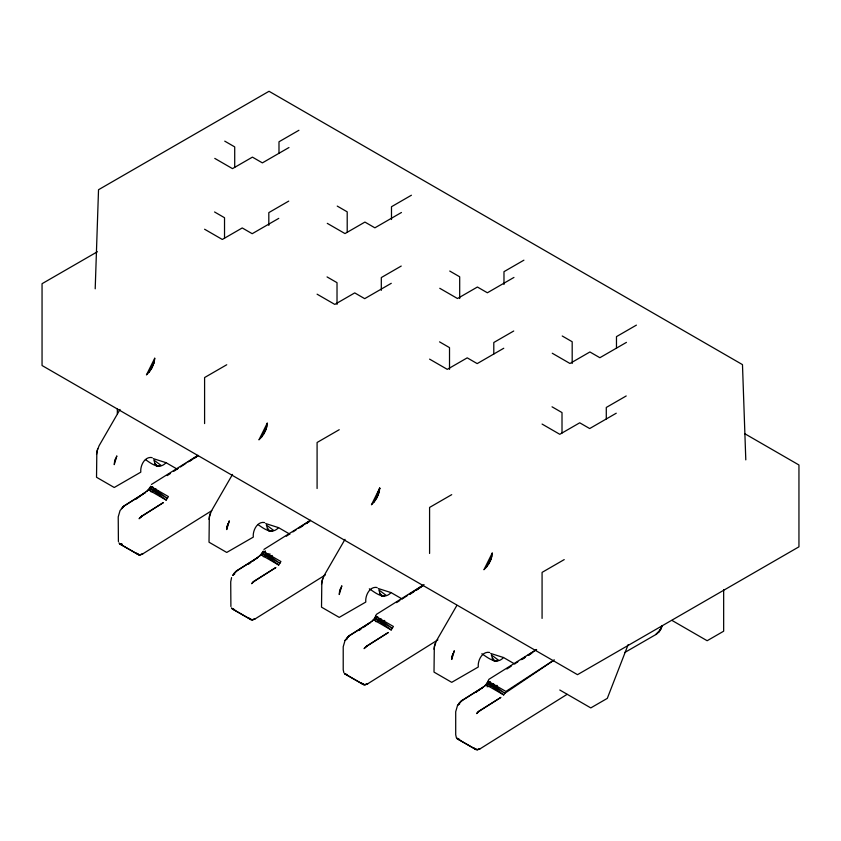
<?xml version="1.0" encoding="UTF-8"?>
<svg xmlns="http://www.w3.org/2000/svg" width="841" height="841" viewBox="0 0 841 841"><rect width="100%" height="100%" fill="white"/><g stroke="black" fill="none" stroke-linecap="round" stroke-linejoin="round"><path stroke-width="1.26" d="M95.201 288.81L98.523 189.73L269.036 91.28L742.477 364.626L745.799 459.88M152.158 457.62C144.757 456.053 140.037 465.788 140.815 472.148L114.239 487.496L96.526 477.267L96.831 451.575L99.122 445.667L120.032 409.451M114.544 461.804L114.239 464.631L116.836 455.896L114.544 461.804L115.427 458.829M264.652 522.576C257.251 521 252.531 530.734 253.309 537.105L226.734 552.442L209.02 542.214L209.325 516.521L211.617 510.613L232.526 474.398M227.038 526.75L226.734 529.578L229.33 520.842L227.038 526.75L227.922 523.775M377.146 587.523C369.746 585.956 365.026 595.68 365.803 602.051L339.228 617.389L321.514 607.16L321.819 581.478L324.111 575.559L345.02 539.344M339.533 591.696L339.228 594.524L341.824 585.788L339.533 591.696L340.416 588.721M489.641 652.469C482.24 650.902 477.52 660.627 478.298 666.997L451.722 682.335L434.009 672.106L434.313 646.424L436.605 640.516L456.863 605.425M452.027 656.653L451.722 659.47L454.319 650.745L452.027 656.653L452.91 653.667M154.723 358.255C154.281 364.616 151.086 370.587 146.45 374.897L154.723 358.255L153.094 365.372M267.217 423.202C266.776 429.562 263.58 435.533 258.944 439.843L267.217 423.202L265.588 430.319M374.056 502.066L379.712 488.148C379.27 494.508 376.074 500.49 371.438 504.789L379.712 488.148L378.082 495.265M492.206 553.105C491.764 559.454 488.568 565.436 483.932 569.735L492.206 553.105L490.576 560.211M96.526 454.403L97.714 448.6M209.02 519.349L210.208 513.546M321.514 584.295L322.702 578.492M434.009 649.241L435.196 643.439M231.569 577.599L230.718 581.825L230.897 606.508M376.316 498.818L379.712 488.148M660.416 629.93L655.959 634.482L660.416 629.93L662.214 625.799L659.092 631.77L655.959 634.482L624.558 652.616M628.132 644.679L607.297 698.377L590.792 707.912L559.791 690.009M151.327 368.926L154.25 361.735L149.067 372.174M263.822 433.872L266.744 426.681L261.562 437.12M488.81 563.775L491.733 556.574L486.55 567.013M377.788 616.768L370.65 622.245L349.583 635.439L345.062 640.4L343.212 646.771L343.212 669.804L343.906 672.821M490.282 681.715L483.144 687.192L462.077 700.385L457.557 705.347L455.706 711.728L455.706 734.761L456.4 737.767L459.649 739.491M147.112 491.249L150.697 486.361L168.421 496.589L166.192 500.069L148.479 489.84L136.063 499.155M259.606 556.206L263.191 551.307L280.915 561.536L278.686 565.015L260.973 554.787L252.826 561.084M372.1 621.152L374.687 618.082L376.432 614.361L422.939 585.252M484.595 686.098L487.181 683.029L488.926 679.307L536.537 649.504M659.092 631.77L661.478 627.901M122.923 506.829L145.661 492.353L124.594 505.546L120.074 510.508L118.224 516.879L118.402 541.562M235.417 571.775L258.155 557.299L237.088 570.492L232.568 575.454L234.702 573.94M381.299 619.05L373.467 619.733L391.181 629.962L393.409 626.482L375.685 616.264L392.4 628.311L374.687 618.082L376.842 616.632M493.793 683.996L485.961 684.69L503.675 694.908L504.894 693.257L553.336 660.616M140.647 517.057L139.101 518.75L142.308 515.764L163.375 502.582L140.647 517.057L142.308 515.764M253.141 582.004L251.596 583.696L254.802 580.721L275.869 567.528L253.141 582.004L254.802 580.721M365.635 646.95L364.09 648.642L367.296 645.667L388.363 632.474L365.635 646.95L367.296 645.667M478.13 711.907L476.584 713.588L479.791 710.613L500.858 697.42L478.13 711.907L479.791 710.613M121.388 508.521L124.594 505.546M233.882 573.467L237.088 570.492M346.376 638.414L349.583 635.439M458.871 703.37L462.077 700.385M248.558 564.111L250.692 562.597M345.062 640.4L347.196 638.887M358.918 630.571L361.052 629.057M363.186 627.544L370.65 622.245L347.911 636.732M457.557 705.347L459.691 703.833M475.68 692.49L483.144 687.192L460.405 701.678M152.799 486.865L148.479 489.84L156.31 489.157M194.881 457.882L198.119 455.654M265.293 551.812L260.973 554.787L270.108 553.988M306.292 523.575L309.53 521.346M416.631 590.004L423.107 585.546M529.126 654.95L531.281 653.468M166.192 500.069L149.698 488.179L151.853 486.729M189.519 461.352L192.747 459.175M194.902 457.725L198.129 455.549M278.686 565.015L262.192 553.136L265.42 550.96M299.859 527.749L303.096 525.572M306.324 523.396L309.551 521.22M410.208 594.145L414.508 591.244M416.663 589.793L423.118 585.441M503.675 694.908L487.181 683.029L489.336 681.578M522.703 659.092L524.847 657.641M529.157 654.74L532.385 652.563M167.201 475.596L170.492 473.441M173.793 471.286L178.197 468.416M180.394 466.986L185.893 463.391M188.09 461.961L197.992 455.496M286.287 536.243L289.588 534.088M292.889 531.933L296.19 529.777M298.387 528.337L310.487 520.442M396.584 602.619L399.885 600.463M403.186 598.319L407.58 595.439M409.788 594.009L424.085 584.674M506.881 669.005L511.275 666.135M515.68 663.265L517.877 661.825M521.178 659.67L525.572 656.8M527.78 655.37L536.579 649.62M554.293 659.849L505.904 691.439L488.179 681.21L504.894 693.257L487.181 683.029M151.443 484.469L197.95 455.349M142.865 553.809L139.89 554.871L137.472 554.156L139.89 554.871L142.865 553.809L211.806 510.645M263.937 549.415L310.445 520.295M255.359 618.755L252.384 619.817L249.966 619.102L252.384 619.817L255.359 618.755L325.414 574.897M367.853 683.701L364.878 684.774L362.46 684.048L364.878 684.774L367.853 683.701L437.909 639.843M480.348 748.648L477.373 749.72L474.955 748.995L477.373 749.72L480.348 748.648L567.076 694.351M298.923 130.281L278.991 141.782L278.991 153.293M97.409 251.732L42.05 283.701L42.05 365.52L577.504 674.671L798.95 546.818L798.95 464.989L744.621 433.62M288.957 147.532L262.392 162.881L252.426 157.13L232.494 168.631L214.781 158.402M288.736 201.104L268.815 212.615L268.815 225.399M278.77 218.366L252.205 233.703L242.24 227.953L222.308 239.464L204.594 229.236M411.417 195.228L391.486 206.728L391.486 219.512M401.451 212.489L374.886 227.827L364.92 222.077L344.989 233.577L327.275 223.349M226.734 364.752L204.594 377.546L204.594 423.57M401.231 266.05L381.309 277.562L381.309 290.345M391.265 283.312L364.7 298.66L354.734 292.899L334.802 304.41L317.089 294.182M177.388 469.236L166.055 462.687C159.433 469.961 151.674 463.969 145.44 459.564M523.911 260.174L503.98 271.675L503.98 284.468M513.946 277.435L487.381 292.773L477.415 287.023L457.483 298.523L439.769 288.295M339.228 429.709L317.089 442.492L317.089 488.516M513.725 331.007L493.793 342.508L493.793 354.019M503.759 348.258L477.194 363.606L467.228 357.845L447.296 369.357L429.583 359.128M289.882 534.182L278.55 527.643C271.927 534.908 264.169 528.915 257.935 524.511M636.406 325.12L616.474 336.631L616.474 348.132M626.44 342.382L599.875 357.719L589.909 351.969L569.977 363.48L552.264 353.252M451.722 494.655L429.583 507.438L429.583 553.462M626.219 395.953L606.287 407.454L606.287 418.965M616.253 413.215L589.688 428.553L579.722 422.802L559.791 434.303L542.077 424.074M402.376 599.128L391.044 592.59C384.001 600.327 375.938 593.042 369.325 588.816M564.216 559.601L542.077 572.385L542.077 618.408M514.871 664.075L503.538 657.536C496.495 665.273 488.432 657.988 481.819 653.762M150.781 491.712L158.465 490.745M263.275 556.658L272.242 555.523M375.769 621.604L384.736 620.479M486.981 686.708L497.231 685.426M121.913 543.791L119.748 543.927L138.576 554.734L141.341 554.555M253.835 619.502L251.06 619.68L232.242 608.873L234.66 609.588M366.329 684.458L363.554 684.627L344.736 673.82L347.154 674.545M478.823 749.405L476.048 749.583L457.231 738.766L458.334 739.355M159.496 466.219L156.521 465.956L155.459 464.978L153.871 460.069L161.209 465.494L156.521 465.956L154.797 463.507L157.887 466.377M271.99 531.165L269.015 530.902L267.953 529.925L266.366 525.015L273.703 530.44L269.015 530.902L267.291 528.453L270.382 531.323M384.484 596.111L381.509 595.848L380.447 594.871L378.86 589.962L386.198 595.386L381.509 595.848L379.785 593.399L382.876 596.28M496.978 661.068L494.003 660.795L492.942 659.817L491.354 654.918L498.692 660.332L494.003 660.795L492.279 658.356L495.37 661.226M136.631 553.157L138.576 554.734L119.748 543.927L122.166 544.642M153.209 458.597L166.055 462.687M265.703 523.554L278.55 527.643M378.198 588.5L391.044 592.59M490.692 653.446L503.538 657.536M224.747 141.141L234.713 146.902L234.713 167.359M337.241 206.087L347.207 211.848L347.207 232.305M449.735 271.044L459.691 276.794L459.691 298.523M562.23 335.99L572.185 341.74L572.185 363.48M214.56 211.974L224.526 217.724L224.526 238.182M327.054 276.92L337.02 282.671L337.02 304.41M439.549 341.866L449.515 347.627L449.515 369.357M552.043 406.813L562.009 412.574L562.009 433.031M672.033 620.448L707.155 640.726L723.659 631.202L723.659 589.594M149.698 488.179L167.412 498.408L150.697 486.361M262.192 553.136L279.906 563.354L263.191 551.307M232.242 608.873L251.06 619.68L249.125 618.103M344.736 673.82L363.554 684.627L361.619 683.05M457.231 738.766L476.048 749.583L474.114 747.996M374.687 618.082L391.181 629.962M231.412 607.875L233.346 609.452M118.917 542.929L120.852 544.505M117.341 408.558L117.341 413.761"/></g></svg>
